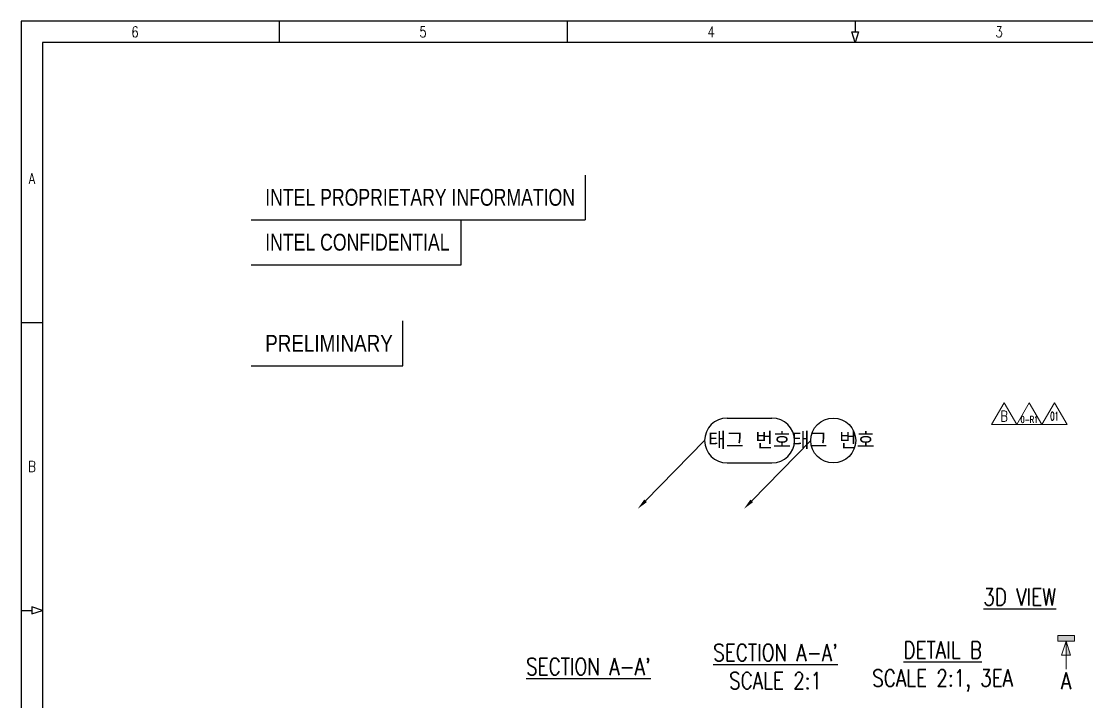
# Model space of a CAD drawing. Header units: millimetres. Extents: x -796 to 677, y -1515 to -1020.
# Drawn here: x -2.9 to 186.8, y -1141.5 to -1020.2 of the extents above; entities that cross this region are included whole.
import ezdxf
from ezdxf import colors
from ezdxf.entities.mleader import LeaderData, LeaderLine
from ezdxf.enums import TextEntityAlignment as Align
from ezdxf.math import Vec2, Vec3

# ---------------------------------------------------------------- set-up
doc = ezdxf.new("R2010")
doc.units = ezdxf.units.MM
for name, color, linetype, lineweight in [('0_SHELL', 5, 'Continuous', 30), ('1_OUTLINE', 7, 'Continuous', 20), ('2_DIM', 3, 'Continuous', 5), ('8_ETC(RED)', 10, 'Continuous', 5)]:
    doc.layers.add(name, color=color, linetype=linetype, lineweight=lineweight)
doc.styles.get("Standard").update_dxf_attribs({"font": 'arial.ttf'})
doc.styles.add('TEXT', font='romans.shx', dxfattribs={"width": 0.8, "bigfont": 'whgtxt.shx'})

# ---------------------------------------------------------------- blocks, each defined once
blk = doc.blocks.new('N_FORM_250625')
at = {"layer": '0_SHELL'}
for p, q in [((45.9, 210), (45.9, 206.2)), ((97.2, 210), (97.2, 206.2)), ((148.5, 210), (148.5, 208.1)), ((147.9, 208.1), (149.1, 208.1)), ((148.5, 206.2), (147.9, 208.1)), ((149.1, 208.1), (148.5, 206.2)), ((0, 156.3), (3.8, 156.3)), ((0, 105), (1.9, 105)), ((1.9, 105.6), (1.9, 104.4)), ((3.8, 105), (1.9, 105.6)), ((1.9, 104.4), (3.8, 105))]:
    blk.add_line(p, q, dxfattribs=at)
for points in [[(0, 210), (0, 0), (297, 0), (297, 210)], [(3.8, 206.2), (3.8, 3.8), (293.2, 3.8), (293.2, 206.2)]]:
    blk.add_lwpolyline(points, close=True, dxfattribs=at)
at = {"layer": '1_OUTLINE', "lineweight": -3, "char_height": 1.9, "attachment_point": 5, "style": 'TEXT'}
for s, insert in [('6', (20.25, 208.1)), ('5', (71.55, 208.1)), ('4', (122.85, 208.1)), ('3', (174.15, 208.1)), ('A', (1.9, 181.95)), ('B', (1.9, 130.65))]:
    blk.add_mtext(s, dxfattribs=dict(at, insert=insert))
blk = doc.blocks.new('N_REV')
at = {"layer": '8_ETC(RED)'}
blk.add_lwpolyline([(0, 3.9), (-2.25, 0), (2.25, 0)], close=True, dxfattribs=at)
at = {"layer": '8_ETC(RED)', "style": 'TEXT', "width": 0.8}
blk.add_attdef('0', text='', height=1.88, dxfattribs=at).set_placement((0, 1.51), align=Align.MIDDLE_CENTER)
blk = doc.blocks.new('_TagCircle')
at = {"color": 0, "linetype": 'ByBlock', "lineweight": -2}
blk.add_circle((0, 0), 4, dxfattribs=at)
at = {"layer": '2_DIM', "color": 7, "style": 'TEXT'}
blk.add_attdef('태그 번호', text='', height=3, dxfattribs=at).set_placement((0, -1.5), align=Align.CENTER)
blk = doc.blocks.new('_TagSlot')
at = {"color": 0, "linetype": 'ByBlock', "lineweight": -2}
for p, q in [((-4, 4), (4, 4)), ((-4, -4), (4, -4))]:
    blk.add_line(p, q, dxfattribs=at)
for centre, start, end in [((-4, 0), 90, 270), ((4, 0), 270, 90)]:
    blk.add_arc(centre, 4, start, end, dxfattribs=at)
at = {"layer": '2_DIM', "color": 7, "style": 'TEXT'}
blk.add_attdef('태그 번호', text='', height=3, dxfattribs=at).set_placement((0, -1.5), align=Align.CENTER)
blk = doc.blocks.new('N_SEC-SYMBOL-X')
at = {"layer": '2_DIM'}
for points in [[(0, -0.5), (0, 0.5), (-3, 0.5), (-3, -0.5)], [(-1.5, -0.5), (-1.5, -3), (-0.7, -3)]]:
    blk.add_hatch(color=256, dxfattribs=at).paths.add_polyline_path(points)
for p, q in [((-3, 0.5), (0, 0.5)), ((-3, 0.5), (-3, -0.5)), ((0, 0.5), (0, -0.5)), ((0, -0.5), (-3, -0.5)), ((-1.5, -0.5), (-2.3, -3)), ((-1.5, -0.5), (-1.5, -5.5)), ((-0.7, -3), (-1.5, -0.5)), ((-0.7, -3), (-2.3, -3))]:
    blk.add_line(p, q, dxfattribs=at)
at = {"style": 'TEXT', "width": 0.8}
blk.add_attdef('A', text='', height=3, dxfattribs=at).set_placement((-1.5, -6.1), align=Align.TOP_CENTER)
blk = doc.blocks.new('N_INTEL_STAMP_20250425')
at = {"layer": '0_SHELL'}
for p, q in [((59.5, 0), (59.5, -8)), ((0, -8), (59.5, -8)), ((37.4, -16), (37.4, -8)), ((0, -16), (37.4, -16))]:
    blk.add_line(p, q, dxfattribs=at)
at = {"layer": '8_ETC(RED)', "char_height": 3, "width": 85.3642, "attachment_point": 4, "style": 'TEXT'}
for s, insert in [('{\\fArial|b0|i0|c0|p34;\\W0.75;INTEL PROPRIETARY INFORMATION}', (2.5, -4)), ('{\\fArial|b0|i0|c0|p34;\\W0.75;INTEL CONFIDENTIAL}', (2.5, -12))]:
    blk.add_mtext(s, dxfattribs=dict(at, insert=insert))
blk = doc.blocks.new('N_INTEL_STAMP_2_20250425')
at = {"layer": '0_SHELL'}
for p, q in [((27, -8), (27, 0)), ((0, -8), (27, -8))]:
    blk.add_line(p, q, dxfattribs=at)
at = {"layer": '8_ETC(RED)', "insert": (2.5, -4), "char_height": 3, "width": 69.6757, "attachment_point": 4, "style": 'TEXT'}
blk.add_mtext('{\\fArial|b0|i0|c0|p34;PRELIMINARY}', dxfattribs=at)

msp = doc.modelspace()

# ---------------------------------------------------------------- block references
at = {"layer": '2_DIM'}
for name, p in [('N_FORM_250625', (-2.91, -1230.24)), ('N_INTEL_STAMP_20250425', (38.03, -1047.64)), ('N_INTEL_STAMP_2_20250425', (38.03, -1073.64))]:
    msp.add_blockref(name, p, dxfattribs=at)
ref = msp.add_blockref('N_SEC-SYMBOL-X', (184.68, -1130.21), dxfattribs=at)
ref.add_attrib('A', 'A', dxfattribs={"layer": '0', "color": 7, "height": 3, "style": 'TEXT', "width": 0.8}).set_placement((183.18, -1136.31), align=Align.TOP_CENTER)
at = {"layer": '8_ETC(RED)'}
ref = msp.add_blockref('N_REV', (172.12, -1092.14), dxfattribs=at)
ref.add_attrib('0', 'B', dxfattribs={"layer": '0', "color": 0, "height": 1.88, "style": 'TEXT', "width": 0.8}).set_placement((172.12, -1090.63), align=Align.MIDDLE_CENTER)
ref = msp.add_blockref('N_REV', (176.62, -1092.14), dxfattribs=at)
ref.add_attrib('0', '0-R1', dxfattribs={"layer": '0', "color": 0, "height": 1.2, "style": 'TEXT', "width": 0.6}).set_placement((176.62, -1090.63), align=Align.TOP_CENTER)
ref = msp.add_blockref('N_REV', (181.12, -1092.14), dxfattribs=at)
ref.add_attrib('0', '01', dxfattribs={"layer": '0', "color": 0, "height": 1.5, "style": 'TEXT', "width": 0.6}).set_placement((181.12, -1090.63), align=Align.MIDDLE_CENTER)

# ---------------------------------------------------------------- texts
at = {"char_height": 3, "attachment_point": 5, "style": 'TEXT'}
for s, insert in [('{\\L3D VIEW}', (174.91, -1122.86)), ('{\\LDETAIL B\\P}SCALE 2:1, 3EA', (161.19, -1135.27)), ("{\\LSECTION A-A'\\P}SCALE 2:1", (131.43, -1135.27)), ("{\\LSECTION A-A'}", (98.1, -1135.27))]:
    msp.add_mtext(s, dxfattribs=dict(at, insert=insert))

# ---------------------------------------------------------------- leaders
at = {"color": 1}
ml = msp.add_multileader_block('Standard', dxfattribs=at)
ml.set_content('_TagSlot', color=1)
ml.set_attribute('태그 번호', '태그 번호', width=0)
ml.set_leader_properties()
ml.build(insert=Vec2(0, 0))
ml.multileader.update_dxf_attribs({"has_dogleg": 0, "text_left_attachment_type": 2, "text_right_attachment_type": 2, "dogleg_length": 0.36, "arrow_head_size": 2, "block_connection_type": 1})
ctx = ml.context
ctx.base_point, ctx.char_height, ctx.arrow_head_size, ctx.plane_origin = Vec3(118.79, -1094.97), 2, 2, Vec3(65.69, -1127.46)
ctx.left_attachment, ctx.right_attachment, ctx.attachment_type = 2, 2, 1
notes = []
notes.append((ctx, [(1, (1, 1, 0), (118.43, -1094.97), (1, 0), 0.36, [(0, [(106.87, -1107.15)], 0, [])])]))
ctx.block.insert = Vec3(126.79, -1094.97)
ml = msp.add_multileader_block('Standard', dxfattribs=at)
ml.set_content('_TagCircle', color=1)
ml.set_attribute('태그 번호', '태그 번호', width=0)
ml.set_leader_properties()
ml.build(insert=Vec2(0, 0))
ml.multileader.update_dxf_attribs({"has_dogleg": 0, "text_left_attachment_type": 2, "text_right_attachment_type": 2, "dogleg_length": 0.36, "arrow_head_size": 2, "block_connection_type": 1})
ctx = ml.context
ctx.base_point, ctx.char_height, ctx.arrow_head_size, ctx.plane_origin = Vec3(137.7, -1094.97), 2, 2, Vec3(84.6, -1127.46)
ctx.left_attachment, ctx.right_attachment, ctx.attachment_type = 2, 2, 1
notes.append((ctx, [(1, (1, 1, 0), (137.34, -1094.97), (1, 0), 0.36, [(0, [(125.79, -1107.15)], 0, [])])]))
ctx.block.insert = Vec3(141.7, -1094.97)
for ctx, leaders in notes:
    for number, flags, end, landing, length, lines in leaders:
        leader = LeaderData()
        leader.index, (leader.has_last_leader_line, leader.has_dogleg_vector, leader.attachment_direction) = number, flags
        leader.last_leader_point, leader.dogleg_vector, leader.dogleg_length = Vec3(end), Vec3(landing), length
        for number, points, colour, breaks in lines:
            line = LeaderLine()
            line.index, line.vertices, line.color, line.breaks = number, Vec3.list(points), colors.encode_raw_color(colour), breaks
            leader.lines.append(line)
        ctx.leaders.append(leader)

doc.saveas('drawing.dxf')
